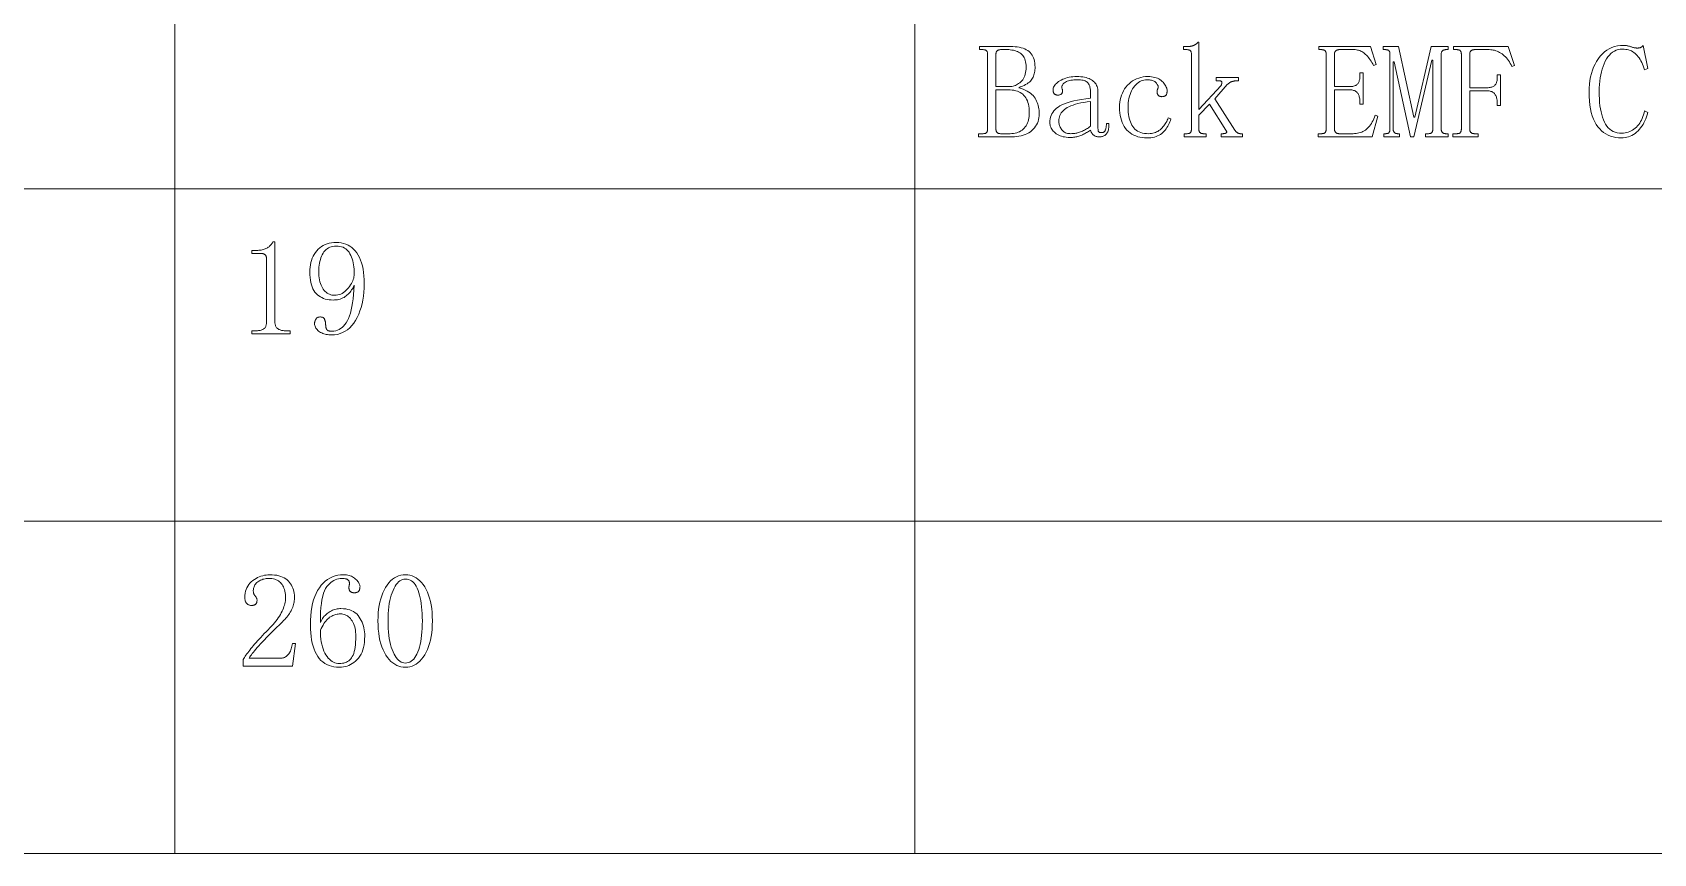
# Model space of a CAD drawing. Extents: x 1 to 297, y 1 to 210.
# Drawn here: x 117.82 to 144.13, y 29.56 to 42.88 of the extents above; entities that cross this region are included whole.
import ezdxf

# ---------------------------------------------------------------- set-up
doc = ezdxf.new("R2010")
doc.units = 0

msp = doc.modelspace()

# ---------------------------------------------------------------- linework, layer by layer
at = {"color": 7, "lineweight": 13}
for p, q in [((120.132, 56.508), (120.132, 29.565)), ((132.141, 56.508), (132.141, 29.565)), ((1.306, 40.342), (219.321, 40.342)), ((1.306, 34.953), (219.321, 34.953)), ((1.306, 29.565), (219.321, 29.565))]:
    msp.add_line(p, q, dxfattribs=at)
for points in [[(133.175, 41.185), (133.175, 41.236), (133.244, 41.236), (133.252, 41.236), (133.26, 41.237), (133.267, 41.238), (133.274, 41.239), (133.28, 41.241), (133.286, 41.242), (133.291, 41.245), (133.296, 41.247), (133.3, 41.25), (133.304, 41.253), (133.307, 41.257), (133.31, 41.261), (133.313, 41.265), (133.315, 41.27), (133.317, 41.275), (133.318, 41.28), (133.319, 41.286), (133.32, 41.292), (133.321, 41.298), (133.321, 41.305), (133.321, 42.531), (133.321, 42.537), (133.32, 42.544), (133.319, 42.55), (133.318, 42.555), (133.317, 42.561), (133.315, 42.566), (133.313, 42.57), (133.31, 42.574), (133.307, 42.578), (133.304, 42.582), (133.3, 42.585), (133.296, 42.588), (133.291, 42.591), (133.286, 42.593), (133.28, 42.595), (133.274, 42.596), (133.267, 42.598), (133.26, 42.598), (133.252, 42.599), (133.244, 42.599), (133.192, 42.599), (133.192, 42.651), (133.69, 42.651), (133.73, 42.65), (133.768, 42.647), (133.803, 42.643), (133.837, 42.638), (133.868, 42.63), (133.898, 42.621), (133.925, 42.611), (133.95, 42.598), (133.973, 42.585), (133.994, 42.569), (134.013, 42.552), (134.029, 42.533), (134.044, 42.512), (134.057, 42.49), (134.068, 42.465), (134.077, 42.439), (134.084, 42.411), (134.088, 42.381), (134.091, 42.35), (134.092, 42.316), (134.092, 42.293), (134.09, 42.27), (134.088, 42.248), (134.084, 42.227), (134.08, 42.207), (134.074, 42.188), (134.067, 42.169), (134.06, 42.152), (134.051, 42.135), (134.041, 42.119), (134.03, 42.104), (134.016, 42.089), (134, 42.074), (133.982, 42.06), (133.962, 42.046), (133.939, 42.033), (133.914, 42.02), (133.887, 42.007), (133.858, 41.994), (133.827, 41.982), (133.865, 41.969), (133.9, 41.956), (133.933, 41.941), (133.964, 41.926), (133.992, 41.909), (134.017, 41.891), (134.04, 41.873), (134.06, 41.853), (134.077, 41.832), (134.092, 41.811), (134.105, 41.788), (134.117, 41.765), (134.127, 41.741), (134.136, 41.717), (134.144, 41.693), (134.15, 41.668), (134.155, 41.642), (134.158, 41.616), (134.16, 41.589), (134.161, 41.562), (134.16, 41.528), (134.156, 41.496), (134.15, 41.465), (134.142, 41.436), (134.131, 41.408), (134.118, 41.381), (134.102, 41.356), (134.084, 41.332), (134.064, 41.309), (134.041, 41.288), (134.016, 41.268), (133.99, 41.251), (133.961, 41.235), (133.931, 41.222), (133.9, 41.211), (133.866, 41.201), (133.831, 41.194), (133.794, 41.189), (133.756, 41.186), (133.715, 41.185)], [(137.007, 41.802), (137.332, 41.296), (137.338, 41.29), (137.343, 41.283), (137.347, 41.278), (137.352, 41.272), (137.357, 41.267), (137.362, 41.263), (137.366, 41.259), (137.371, 41.255), (137.375, 41.252), (137.38, 41.249), (137.384, 41.247), (137.388, 41.245), (137.393, 41.243), (137.397, 41.241), (137.402, 41.24), (137.407, 41.238), (137.412, 41.237), (137.417, 41.237), (137.422, 41.236), (137.427, 41.236), (137.461, 41.236), (137.461, 41.185), (137.11, 41.185), (137.11, 41.236), (137.135, 41.236), (137.144, 41.236), (137.151, 41.237), (137.159, 41.237), (137.165, 41.238), (137.172, 41.24), (137.177, 41.241), (137.183, 41.243), (137.187, 41.245), (137.192, 41.247), (137.195, 41.249), (137.198, 41.252), (137.2, 41.255), (137.202, 41.259), (137.202, 41.263), (137.202, 41.267), (137.2, 41.272), (137.198, 41.278), (137.195, 41.283), (137.191, 41.29), (137.187, 41.296), (136.921, 41.716), (136.75, 41.536), (136.75, 41.305), (136.75, 41.298), (136.75, 41.292), (136.751, 41.286), (136.753, 41.28), (136.755, 41.275), (136.757, 41.27), (136.76, 41.265), (136.763, 41.261), (136.767, 41.257), (136.771, 41.253), (136.775, 41.25), (136.78, 41.247), (136.785, 41.245), (136.79, 41.242), (136.796, 41.241), (136.801, 41.239), (136.807, 41.238), (136.814, 41.237), (136.82, 41.236), (136.827, 41.236), (136.87, 41.236), (136.87, 41.185), (136.51, 41.185), (136.51, 41.236), (136.552, 41.236), (136.561, 41.236), (136.569, 41.237), (136.576, 41.238), (136.583, 41.239), (136.589, 41.241), (136.595, 41.242), (136.6, 41.245), (136.605, 41.247), (136.609, 41.25), (136.612, 41.253), (136.616, 41.257), (136.619, 41.261), (136.621, 41.265), (136.623, 41.27), (136.625, 41.275), (136.627, 41.28), (136.628, 41.286), (136.629, 41.292), (136.629, 41.298), (136.63, 41.305), (136.63, 42.531), (136.629, 42.537), (136.629, 42.544), (136.628, 42.55), (136.627, 42.555), (136.625, 42.561), (136.623, 42.566), (136.621, 42.57), (136.619, 42.574), (136.616, 42.578), (136.612, 42.582), (136.609, 42.585), (136.605, 42.588), (136.6, 42.591), (136.595, 42.593), (136.589, 42.595), (136.583, 42.596), (136.576, 42.598), (136.569, 42.598), (136.561, 42.599), (136.552, 42.599), (136.501, 42.599), (136.501, 42.651), (136.578, 42.651), (136.588, 42.651), (136.598, 42.651), (136.608, 42.652), (136.617, 42.653), (136.626, 42.655), (136.635, 42.657), (136.644, 42.659), (136.652, 42.662), (136.66, 42.664), (136.668, 42.668), (136.676, 42.671), (136.683, 42.675), (136.69, 42.68), (136.697, 42.684), (136.703, 42.689), (136.71, 42.694), (136.716, 42.7), (136.722, 42.706), (136.727, 42.712), (136.732, 42.719), (136.75, 42.719), (136.75, 41.631), (137.11, 42.016), (137.113, 42.023), (137.116, 42.029), (137.118, 42.036), (137.12, 42.042), (137.121, 42.047), (137.122, 42.053), (137.123, 42.058), (137.123, 42.063), (137.123, 42.068), (137.122, 42.072), (137.121, 42.076), (137.12, 42.08), (137.117, 42.083), (137.114, 42.086), (137.111, 42.088), (137.106, 42.09), (137.102, 42.092), (137.096, 42.093), (137.09, 42.093), (137.084, 42.093), (137.032, 42.093), (137.032, 42.145), (137.392, 42.145), (137.392, 42.093), (137.35, 42.093), (137.344, 42.093), (137.339, 42.093), (137.333, 42.092), (137.327, 42.091), (137.321, 42.09), (137.314, 42.089), (137.307, 42.087), (137.3, 42.085), (137.293, 42.083), (137.285, 42.081), (137.278, 42.078), (137.27, 42.075), (137.263, 42.071), (137.255, 42.067), (137.248, 42.062), (137.241, 42.057), (137.233, 42.052), (137.226, 42.046), (137.219, 42.04), (137.212, 42.033)], [(138.695, 42.599), (138.695, 42.651), (139.535, 42.651), (139.63, 42.359), (139.587, 42.342), (139.573, 42.367), (139.559, 42.391), (139.545, 42.413), (139.53, 42.435), (139.516, 42.455), (139.501, 42.473), (139.487, 42.491), (139.472, 42.507), (139.456, 42.521), (139.441, 42.535), (139.425, 42.547), (139.409, 42.558), (139.393, 42.568), (139.377, 42.576), (139.36, 42.583), (139.342, 42.589), (139.325, 42.593), (139.307, 42.597), (139.288, 42.599), (139.27, 42.599), (139.03, 42.599), (139.023, 42.599), (139.016, 42.598), (139.01, 42.598), (139.004, 42.596), (138.998, 42.595), (138.993, 42.593), (138.988, 42.591), (138.983, 42.588), (138.978, 42.585), (138.974, 42.582), (138.97, 42.578), (138.966, 42.574), (138.963, 42.57), (138.96, 42.566), (138.958, 42.561), (138.956, 42.555), (138.954, 42.55), (138.953, 42.544), (138.953, 42.537), (138.952, 42.531), (138.952, 41.999), (139.201, 41.999), (139.218, 42), (139.233, 42.001), (139.248, 42.003), (139.262, 42.006), (139.275, 42.01), (139.287, 42.015), (139.298, 42.02), (139.308, 42.027), (139.317, 42.034), (139.325, 42.042), (139.333, 42.051), (139.339, 42.061), (139.345, 42.072), (139.35, 42.083), (139.354, 42.096), (139.358, 42.109), (139.36, 42.123), (139.362, 42.138), (139.363, 42.154), (139.364, 42.171), (139.364, 42.222), (139.415, 42.222), (139.415, 41.716), (139.364, 41.716), (139.364, 41.751), (139.363, 41.769), (139.362, 41.787), (139.36, 41.803), (139.358, 41.819), (139.354, 41.834), (139.35, 41.848), (139.345, 41.862), (139.339, 41.874), (139.333, 41.886), (139.325, 41.896), (139.317, 41.906), (139.308, 41.915), (139.298, 41.923), (139.287, 41.929), (139.275, 41.935), (139.262, 41.939), (139.248, 41.943), (139.233, 41.946), (139.218, 41.947), (139.201, 41.948), (138.952, 41.948), (138.952, 41.305), (138.953, 41.298), (138.953, 41.292), (138.954, 41.286), (138.956, 41.28), (138.958, 41.275), (138.96, 41.27), (138.963, 41.265), (138.966, 41.261), (138.97, 41.257), (138.974, 41.253), (138.978, 41.25), (138.983, 41.247), (138.988, 41.245), (138.993, 41.242), (138.998, 41.241), (139.004, 41.239), (139.01, 41.238), (139.016, 41.237), (139.023, 41.236), (139.03, 41.236), (139.252, 41.236), (139.278, 41.237), (139.302, 41.239), (139.326, 41.243), (139.349, 41.248), (139.371, 41.255), (139.393, 41.263), (139.414, 41.272), (139.433, 41.283), (139.453, 41.295), (139.471, 41.309), (139.489, 41.325), (139.505, 41.342), (139.522, 41.36), (139.537, 41.38), (139.551, 41.402), (139.565, 41.426), (139.578, 41.451), (139.59, 41.478), (139.602, 41.506), (139.612, 41.536), (139.655, 41.519), (139.561, 41.185), (138.687, 41.185), (138.687, 41.236), (138.738, 41.236), (138.746, 41.236), (138.754, 41.237), (138.762, 41.238), (138.768, 41.239), (138.775, 41.241), (138.78, 41.242), (138.786, 41.245), (138.79, 41.247), (138.794, 41.25), (138.798, 41.253), (138.801, 41.257), (138.804, 41.261), (138.807, 41.265), (138.809, 41.27), (138.811, 41.275), (138.813, 41.28), (138.814, 41.286), (138.815, 41.292), (138.815, 41.298), (138.815, 41.305), (138.815, 42.531), (138.815, 42.537), (138.815, 42.544), (138.814, 42.55), (138.813, 42.555), (138.811, 42.561), (138.809, 42.566), (138.807, 42.57), (138.804, 42.574), (138.801, 42.578), (138.798, 42.582), (138.794, 42.585), (138.79, 42.588), (138.786, 42.591), (138.78, 42.593), (138.775, 42.595), (138.768, 42.596), (138.762, 42.598), (138.754, 42.598), (138.746, 42.599), (138.738, 42.599)], [(140.684, 41.305), (140.684, 41.298), (140.685, 41.292), (140.686, 41.286), (140.687, 41.28), (140.689, 41.275), (140.692, 41.27), (140.694, 41.265), (140.698, 41.261), (140.701, 41.257), (140.705, 41.253), (140.71, 41.25), (140.714, 41.247), (140.719, 41.245), (140.724, 41.242), (140.73, 41.241), (140.736, 41.239), (140.742, 41.238), (140.748, 41.237), (140.754, 41.236), (140.761, 41.236), (140.795, 41.236), (140.795, 41.185), (140.427, 41.185), (140.427, 41.236), (140.47, 41.236), (140.478, 41.236), (140.486, 41.237), (140.493, 41.238), (140.5, 41.239), (140.506, 41.241), (140.512, 41.242), (140.517, 41.245), (140.522, 41.247), (140.526, 41.25), (140.53, 41.253), (140.533, 41.257), (140.536, 41.261), (140.538, 41.265), (140.541, 41.27), (140.542, 41.275), (140.544, 41.28), (140.545, 41.286), (140.546, 41.292), (140.547, 41.298), (140.547, 41.305), (140.547, 42.428), (140.53, 42.428), (140.238, 41.185), (140.187, 41.185), (139.921, 42.402), (139.904, 42.402), (139.904, 41.305), (139.904, 41.298), (139.905, 41.292), (139.906, 41.286), (139.907, 41.28), (139.909, 41.275), (139.912, 41.27), (139.914, 41.265), (139.918, 41.261), (139.921, 41.257), (139.925, 41.253), (139.93, 41.25), (139.934, 41.247), (139.939, 41.245), (139.944, 41.242), (139.95, 41.241), (139.956, 41.239), (139.962, 41.238), (139.968, 41.237), (139.974, 41.236), (139.981, 41.236), (140.007, 41.236), (140.007, 41.185), (139.75, 41.185), (139.75, 41.236), (139.775, 41.236), (139.784, 41.236), (139.791, 41.237), (139.799, 41.238), (139.805, 41.239), (139.812, 41.241), (139.817, 41.242), (139.823, 41.245), (139.827, 41.247), (139.832, 41.25), (139.835, 41.253), (139.839, 41.257), (139.841, 41.261), (139.844, 41.265), (139.846, 41.27), (139.848, 41.275), (139.85, 41.28), (139.851, 41.286), (139.852, 41.292), (139.852, 41.298), (139.852, 41.305), (139.852, 42.531), (139.852, 42.537), (139.852, 42.544), (139.851, 42.55), (139.85, 42.555), (139.848, 42.561), (139.846, 42.566), (139.844, 42.57), (139.841, 42.574), (139.839, 42.578), (139.835, 42.582), (139.832, 42.585), (139.827, 42.588), (139.823, 42.591), (139.817, 42.593), (139.812, 42.595), (139.805, 42.596), (139.799, 42.598), (139.791, 42.598), (139.784, 42.599), (139.775, 42.599), (139.741, 42.599), (139.741, 42.651), (139.99, 42.651), (140.238, 41.502), (140.255, 41.502), (140.521, 42.651), (140.795, 42.651), (140.795, 42.599), (140.761, 42.599), (140.754, 42.599), (140.748, 42.598), (140.742, 42.598), (140.736, 42.596), (140.73, 42.595), (140.724, 42.593), (140.719, 42.591), (140.714, 42.588), (140.71, 42.585), (140.705, 42.582), (140.701, 42.578), (140.698, 42.574), (140.694, 42.57), (140.692, 42.566), (140.689, 42.561), (140.687, 42.555), (140.686, 42.55), (140.685, 42.544), (140.684, 42.537), (140.684, 42.531)], [(141.284, 41.236), (141.284, 41.185), (140.872, 41.185), (140.872, 41.236), (140.932, 41.236), (140.941, 41.236), (140.949, 41.237), (140.956, 41.238), (140.963, 41.239), (140.969, 41.241), (140.975, 41.242), (140.98, 41.245), (140.985, 41.247), (140.989, 41.25), (140.992, 41.253), (140.996, 41.257), (140.999, 41.261), (141.001, 41.265), (141.003, 41.27), (141.005, 41.275), (141.007, 41.28), (141.008, 41.286), (141.009, 41.292), (141.009, 41.298), (141.01, 41.305), (141.01, 42.531), (141.009, 42.537), (141.009, 42.544), (141.008, 42.55), (141.007, 42.555), (141.005, 42.561), (141.003, 42.566), (141.001, 42.57), (140.999, 42.574), (140.996, 42.578), (140.992, 42.582), (140.989, 42.585), (140.985, 42.588), (140.98, 42.591), (140.975, 42.593), (140.969, 42.595), (140.963, 42.596), (140.956, 42.598), (140.949, 42.598), (140.941, 42.599), (140.932, 42.599), (140.881, 42.599), (140.881, 42.651), (141.772, 42.651), (141.875, 42.342), (141.832, 42.325), (141.818, 42.352), (141.804, 42.377), (141.789, 42.401), (141.773, 42.424), (141.757, 42.445), (141.741, 42.465), (141.724, 42.483), (141.706, 42.5), (141.688, 42.516), (141.67, 42.531), (141.651, 42.544), (141.631, 42.555), (141.611, 42.566), (141.591, 42.574), (141.571, 42.582), (141.55, 42.588), (141.529, 42.593), (141.508, 42.596), (141.486, 42.598), (141.464, 42.599), (141.224, 42.599), (141.217, 42.599), (141.211, 42.598), (141.204, 42.598), (141.198, 42.596), (141.193, 42.595), (141.187, 42.593), (141.182, 42.591), (141.177, 42.588), (141.173, 42.585), (141.168, 42.582), (141.164, 42.578), (141.16, 42.574), (141.157, 42.57), (141.154, 42.566), (141.152, 42.561), (141.15, 42.555), (141.149, 42.55), (141.148, 42.544), (141.147, 42.537), (141.147, 42.531), (141.147, 41.982), (141.43, 41.982), (141.446, 41.982), (141.462, 41.984), (141.477, 41.985), (141.491, 41.988), (141.503, 41.992), (141.515, 41.996), (141.526, 42.001), (141.537, 42.007), (141.546, 42.013), (141.554, 42.021), (141.561, 42.029), (141.568, 42.038), (141.574, 42.048), (141.579, 42.059), (141.583, 42.071), (141.586, 42.084), (141.589, 42.098), (141.591, 42.112), (141.592, 42.128), (141.592, 42.145), (141.592, 42.188), (141.644, 42.188), (141.644, 41.691), (141.592, 41.691), (141.592, 41.725), (141.592, 41.745), (141.591, 41.764), (141.589, 41.782), (141.586, 41.799), (141.583, 41.815), (141.579, 41.83), (141.574, 41.844), (141.568, 41.857), (141.561, 41.868), (141.554, 41.879), (141.546, 41.889), (141.537, 41.898), (141.526, 41.905), (141.515, 41.912), (141.503, 41.918), (141.491, 41.922), (141.477, 41.926), (141.462, 41.929), (141.446, 41.93), (141.43, 41.931), (141.147, 41.931), (141.147, 41.305), (141.147, 41.298), (141.148, 41.292), (141.149, 41.286), (141.15, 41.28), (141.152, 41.275), (141.154, 41.27), (141.157, 41.265), (141.16, 41.261), (141.164, 41.257), (141.168, 41.253), (141.173, 41.25), (141.177, 41.247), (141.182, 41.245), (141.187, 41.242), (141.193, 41.241), (141.198, 41.239), (141.204, 41.238), (141.211, 41.237), (141.217, 41.236), (141.224, 41.236)], [(143.607, 41.168), (143.56, 41.17), (143.515, 41.175), (143.472, 41.184), (143.43, 41.197), (143.391, 41.213), (143.354, 41.233), (143.319, 41.256), (143.286, 41.283), (143.255, 41.314), (143.225, 41.348), (143.198, 41.386), (143.174, 41.428), (143.153, 41.474), (143.135, 41.525), (143.119, 41.579), (143.106, 41.638), (143.097, 41.701), (143.09, 41.767), (143.085, 41.838), (143.084, 41.913), (143.085, 41.977), (143.09, 42.039), (143.097, 42.099), (143.108, 42.156), (143.121, 42.211), (143.138, 42.264), (143.157, 42.315), (143.18, 42.363), (143.205, 42.409), (143.234, 42.453), (143.265, 42.494), (143.298, 42.531), (143.333, 42.563), (143.371, 42.591), (143.411, 42.614), (143.452, 42.633), (143.496, 42.648), (143.542, 42.659), (143.591, 42.666), (143.641, 42.668), (143.653, 42.668), (143.665, 42.667), (143.677, 42.666), (143.689, 42.664), (143.701, 42.662), (143.713, 42.66), (143.725, 42.657), (143.737, 42.654), (143.749, 42.65), (143.761, 42.646), (143.773, 42.642), (143.784, 42.639), (143.795, 42.635), (143.806, 42.633), (143.817, 42.63), (143.827, 42.628), (143.837, 42.627), (143.846, 42.626), (143.855, 42.625), (143.864, 42.625), (143.871, 42.625), (143.877, 42.625), (143.883, 42.626), (143.889, 42.626), (143.895, 42.627), (143.9, 42.628), (143.906, 42.629), (143.91, 42.63), (143.915, 42.632), (143.92, 42.633), (143.924, 42.635), (143.928, 42.638), (143.932, 42.64), (143.936, 42.643), (143.94, 42.646), (143.944, 42.65), (143.947, 42.654), (143.951, 42.658), (143.955, 42.663), (143.958, 42.668), (144.035, 42.291), (143.984, 42.273), (143.973, 42.305), (143.962, 42.335), (143.95, 42.364), (143.937, 42.391), (143.924, 42.417), (143.91, 42.441), (143.895, 42.464), (143.88, 42.485), (143.864, 42.504), (143.847, 42.522), (143.829, 42.538), (143.81, 42.553), (143.791, 42.566), (143.77, 42.577), (143.748, 42.586), (143.725, 42.594), (143.702, 42.6), (143.677, 42.604), (143.651, 42.607), (143.624, 42.608), (143.589, 42.606), (143.555, 42.6), (143.523, 42.59), (143.493, 42.576), (143.464, 42.558), (143.437, 42.537), (143.412, 42.511), (143.388, 42.482), (143.366, 42.448), (143.345, 42.411), (143.327, 42.37), (143.31, 42.328), (143.295, 42.284), (143.282, 42.238), (143.271, 42.19), (143.262, 42.14), (143.256, 42.088), (143.251, 42.035), (143.248, 41.979), (143.247, 41.922), (143.248, 41.86), (143.25, 41.801), (143.254, 41.744), (143.26, 41.69), (143.268, 41.639), (143.278, 41.591), (143.289, 41.545), (143.302, 41.502), (143.316, 41.462), (143.332, 41.425), (143.351, 41.391), (143.371, 41.36), (143.394, 41.333), (143.419, 41.31), (143.446, 41.29), (143.475, 41.274), (143.507, 41.261), (143.541, 41.252), (143.577, 41.247), (143.615, 41.245), (143.642, 41.246), (143.669, 41.249), (143.694, 41.254), (143.719, 41.261), (143.743, 41.27), (143.766, 41.28), (143.788, 41.293), (143.81, 41.308), (143.831, 41.325), (143.851, 41.343), (143.87, 41.364), (143.888, 41.385), (143.904, 41.408), (143.92, 41.433), (143.933, 41.458), (143.946, 41.485), (143.957, 41.513), (143.968, 41.542), (143.976, 41.573), (143.984, 41.605), (144.035, 41.579), (144.026, 41.544), (144.015, 41.51), (144.003, 41.477), (143.989, 41.445), (143.974, 41.415), (143.958, 41.386), (143.94, 41.359), (143.92, 41.332), (143.899, 41.307), (143.877, 41.283), (143.853, 41.261), (143.829, 41.242), (143.804, 41.224), (143.778, 41.209), (143.751, 41.197), (143.724, 41.186), (143.696, 41.178), (143.667, 41.172), (143.637, 41.169)], [(133.947, 42.316), (133.946, 42.346), (133.943, 42.374), (133.939, 42.401), (133.933, 42.425), (133.925, 42.448), (133.916, 42.469), (133.905, 42.488), (133.892, 42.506), (133.877, 42.521), (133.861, 42.535), (133.843, 42.547), (133.825, 42.558), (133.805, 42.568), (133.784, 42.576), (133.762, 42.583), (133.74, 42.589), (133.716, 42.593), (133.691, 42.597), (133.665, 42.599), (133.638, 42.599), (133.535, 42.599), (133.529, 42.599), (133.522, 42.598), (133.516, 42.598), (133.51, 42.596), (133.504, 42.595), (133.499, 42.593), (133.494, 42.591), (133.489, 42.588), (133.484, 42.585), (133.48, 42.582), (133.475, 42.578), (133.472, 42.574), (133.469, 42.57), (133.466, 42.566), (133.463, 42.561), (133.462, 42.555), (133.46, 42.55), (133.459, 42.544), (133.458, 42.537), (133.458, 42.531), (133.458, 41.999), (133.681, 41.999), (133.7, 42), (133.718, 42.002), (133.737, 42.006), (133.755, 42.011), (133.773, 42.018), (133.791, 42.027), (133.809, 42.037), (133.826, 42.049), (133.844, 42.062), (133.861, 42.076), (133.877, 42.093), (133.892, 42.111), (133.905, 42.13), (133.916, 42.152), (133.925, 42.175), (133.933, 42.2), (133.939, 42.226), (133.943, 42.255), (133.946, 42.285)], [(134.658, 41.176), (134.628, 41.177), (134.599, 41.179), (134.572, 41.183), (134.546, 41.188), (134.521, 41.195), (134.498, 41.203), (134.476, 41.212), (134.455, 41.223), (134.436, 41.235), (134.418, 41.249), (134.402, 41.264), (134.387, 41.279), (134.374, 41.295), (134.363, 41.311), (134.354, 41.327), (134.346, 41.344), (134.34, 41.362), (134.336, 41.379), (134.333, 41.398), (134.332, 41.416), (134.334, 41.447), (134.338, 41.476), (134.344, 41.504), (134.354, 41.531), (134.366, 41.557), (134.38, 41.581), (134.398, 41.605), (134.417, 41.627), (134.44, 41.649), (134.465, 41.669), (134.494, 41.688), (134.529, 41.706), (134.569, 41.723), (134.613, 41.739), (134.663, 41.754), (134.719, 41.767), (134.779, 41.78), (134.845, 41.791), (134.916, 41.801), (134.992, 41.811), (134.992, 41.913), (134.992, 41.93), (134.991, 41.947), (134.989, 41.962), (134.986, 41.977), (134.983, 41.992), (134.979, 42.005), (134.974, 42.019), (134.968, 42.031), (134.961, 42.043), (134.954, 42.055), (134.945, 42.065), (134.934, 42.075), (134.922, 42.083), (134.907, 42.091), (134.891, 42.097), (134.872, 42.102), (134.852, 42.106), (134.829, 42.108), (134.805, 42.11), (134.778, 42.111), (134.75, 42.11), (134.723, 42.109), (134.698, 42.106), (134.675, 42.103), (134.654, 42.099), (134.634, 42.094), (134.616, 42.087), (134.6, 42.08), (134.585, 42.072), (134.572, 42.063), (134.561, 42.054), (134.551, 42.044), (134.543, 42.035), (134.537, 42.025), (134.532, 42.015), (134.528, 42.005), (134.526, 41.995), (134.526, 41.985), (134.527, 41.975), (134.53, 41.965), (134.533, 41.958), (134.535, 41.951), (134.537, 41.944), (134.538, 41.937), (134.538, 41.931), (134.538, 41.924), (134.537, 41.917), (134.535, 41.91), (134.533, 41.903), (134.53, 41.896), (134.526, 41.89), (134.521, 41.884), (134.516, 41.879), (134.51, 41.874), (134.504, 41.871), (134.497, 41.867), (134.489, 41.865), (134.48, 41.863), (134.471, 41.862), (134.461, 41.862), (134.454, 41.862), (134.448, 41.863), (134.442, 41.864), (134.436, 41.865), (134.43, 41.867), (134.424, 41.87), (134.419, 41.873), (134.414, 41.876), (134.41, 41.879), (134.405, 41.883), (134.401, 41.888), (134.398, 41.893), (134.394, 41.898), (134.392, 41.904), (134.389, 41.91), (134.387, 41.917), (134.386, 41.924), (134.385, 41.931), (134.384, 41.939), (134.384, 41.948), (134.385, 41.963), (134.388, 41.978), (134.394, 41.993), (134.402, 42.008), (134.412, 42.023), (134.424, 42.037), (134.438, 42.052), (134.455, 42.066), (134.474, 42.08), (134.495, 42.093), (134.518, 42.106), (134.542, 42.118), (134.567, 42.128), (134.593, 42.137), (134.62, 42.145), (134.648, 42.151), (134.676, 42.156), (134.706, 42.159), (134.738, 42.161), (134.77, 42.162), (134.803, 42.161), (134.835, 42.159), (134.865, 42.156), (134.893, 42.152), (134.92, 42.146), (134.944, 42.139), (134.968, 42.131), (134.989, 42.121), (135.009, 42.11), (135.027, 42.098), (135.043, 42.084), (135.058, 42.07), (135.07, 42.054), (135.082, 42.037), (135.091, 42.02), (135.099, 42.001), (135.105, 41.98), (135.109, 41.959), (135.112, 41.937), (135.112, 41.913), (135.112, 41.348), (135.113, 41.335), (135.113, 41.323), (135.114, 41.312), (135.114, 41.302), (135.116, 41.293), (135.117, 41.285), (135.119, 41.279), (135.121, 41.274), (135.123, 41.269), (135.125, 41.266), (135.128, 41.264), (135.131, 41.262), (135.135, 41.26), (135.139, 41.258), (135.143, 41.257), (135.148, 41.255), (135.154, 41.255), (135.16, 41.254), (135.166, 41.254), (135.172, 41.253), (135.181, 41.254), (135.189, 41.255), (135.196, 41.257), (135.203, 41.26), (135.209, 41.263), (135.215, 41.267), (135.22, 41.272), (135.225, 41.278), (135.229, 41.285), (135.232, 41.292), (135.236, 41.3), (135.239, 41.309), (135.241, 41.318), (135.243, 41.328), (135.245, 41.338), (135.247, 41.349), (135.248, 41.361), (135.249, 41.373), (135.249, 41.386), (135.25, 41.399), (135.292, 41.399), (135.292, 41.376), (135.291, 41.354), (135.289, 41.334), (135.286, 41.315), (135.282, 41.297), (135.277, 41.281), (135.271, 41.267), (135.265, 41.254), (135.258, 41.242), (135.25, 41.232), (135.241, 41.223), (135.231, 41.215), (135.222, 41.208), (135.211, 41.202), (135.2, 41.197), (135.189, 41.192), (135.177, 41.189), (135.165, 41.187), (135.152, 41.185), (135.138, 41.185), (135.126, 41.185), (135.115, 41.186), (135.104, 41.187), (135.094, 41.189), (135.085, 41.191), (135.075, 41.194), (135.067, 41.197), (135.059, 41.201), (135.051, 41.206), (135.044, 41.211), (135.037, 41.216), (135.031, 41.222), (135.025, 41.229), (135.019, 41.237), (135.014, 41.245), (135.009, 41.254), (135.004, 41.263), (135, 41.274), (134.996, 41.285), (134.992, 41.296), (134.975, 41.285), (134.959, 41.273), (134.942, 41.263), (134.926, 41.253), (134.91, 41.244), (134.894, 41.235), (134.879, 41.227), (134.864, 41.219), (134.849, 41.213), (134.834, 41.206), (134.819, 41.201), (134.804, 41.195), (134.787, 41.191), (134.771, 41.187), (134.753, 41.184), (134.736, 41.181), (134.717, 41.179), (134.698, 41.177), (134.678, 41.177)], [(136.072, 41.913), (136.072, 41.918), (136.073, 41.923), (136.073, 41.927), (136.073, 41.931), (136.073, 41.935), (136.074, 41.938), (136.075, 41.941), (136.075, 41.944), (136.076, 41.946), (136.077, 41.948), (136.078, 41.95), (136.079, 41.952), (136.08, 41.954), (136.081, 41.957), (136.082, 41.961), (136.083, 41.964), (136.085, 41.968), (136.086, 41.972), (136.088, 41.977), (136.09, 41.982), (136.091, 41.989), (136.091, 41.996), (136.09, 42.004), (136.088, 42.011), (136.085, 42.02), (136.081, 42.028), (136.076, 42.036), (136.07, 42.045), (136.063, 42.054), (136.055, 42.063), (136.046, 42.072), (136.036, 42.08), (136.024, 42.087), (136.011, 42.094), (135.997, 42.099), (135.982, 42.103), (135.966, 42.106), (135.948, 42.109), (135.93, 42.11), (135.91, 42.111), (135.884, 42.109), (135.86, 42.106), (135.836, 42.099), (135.813, 42.091), (135.791, 42.08), (135.769, 42.066), (135.748, 42.05), (135.729, 42.031), (135.709, 42.01), (135.691, 41.986), (135.674, 41.961), (135.659, 41.933), (135.645, 41.904), (135.633, 41.874), (135.623, 41.842), (135.615, 41.808), (135.609, 41.772), (135.605, 41.735), (135.602, 41.697), (135.601, 41.656), (135.602, 41.619), (135.604, 41.584), (135.608, 41.55), (135.613, 41.517), (135.62, 41.486), (135.629, 41.456), (135.639, 41.428), (135.65, 41.401), (135.663, 41.376), (135.678, 41.352), (135.695, 41.33), (135.713, 41.31), (135.734, 41.293), (135.756, 41.278), (135.781, 41.265), (135.808, 41.255), (135.837, 41.247), (135.867, 41.241), (135.9, 41.237), (135.935, 41.236), (135.959, 41.237), (135.982, 41.239), (136.004, 41.243), (136.025, 41.249), (136.046, 41.256), (136.065, 41.264), (136.084, 41.274), (136.103, 41.286), (136.12, 41.299), (136.137, 41.313), (136.153, 41.329), (136.167, 41.345), (136.181, 41.362), (136.194, 41.379), (136.206, 41.397), (136.217, 41.415), (136.228, 41.434), (136.237, 41.453), (136.245, 41.473), (136.252, 41.493), (136.295, 41.476), (136.288, 41.451), (136.279, 41.426), (136.269, 41.403), (136.258, 41.38), (136.246, 41.357), (136.233, 41.336), (136.218, 41.315), (136.202, 41.295), (136.185, 41.276), (136.167, 41.258), (136.147, 41.241), (136.126, 41.225), (136.104, 41.212), (136.08, 41.2), (136.055, 41.19), (136.029, 41.182), (136.001, 41.176), (135.972, 41.171), (135.941, 41.169), (135.91, 41.168), (135.869, 41.169), (135.831, 41.173), (135.794, 41.179), (135.759, 41.188), (135.725, 41.2), (135.694, 41.214), (135.664, 41.231), (135.635, 41.25), (135.609, 41.272), (135.584, 41.296), (135.561, 41.323), (135.541, 41.352), (135.523, 41.383), (135.507, 41.417), (135.494, 41.453), (135.483, 41.491), (135.475, 41.531), (135.469, 41.573), (135.465, 41.618), (135.464, 41.665), (135.465, 41.707), (135.469, 41.748), (135.475, 41.787), (135.484, 41.825), (135.496, 41.861), (135.51, 41.896), (135.527, 41.929), (135.546, 41.961), (135.568, 41.992), (135.592, 42.021), (135.619, 42.047), (135.647, 42.071), (135.676, 42.093), (135.708, 42.111), (135.74, 42.127), (135.774, 42.139), (135.81, 42.149), (135.848, 42.156), (135.886, 42.161), (135.927, 42.162), (135.955, 42.161), (135.982, 42.159), (136.008, 42.155), (136.033, 42.15), (136.056, 42.143), (136.078, 42.134), (136.099, 42.124), (136.119, 42.113), (136.137, 42.1), (136.154, 42.085), (136.169, 42.069), (136.183, 42.054), (136.195, 42.039), (136.206, 42.023), (136.215, 42.008), (136.222, 41.992), (136.228, 41.977), (136.232, 41.961), (136.234, 41.946), (136.235, 41.931), (136.235, 41.921), (136.234, 41.911), (136.233, 41.902), (136.232, 41.894), (136.23, 41.887), (136.228, 41.88), (136.225, 41.873), (136.222, 41.867), (136.218, 41.862), (136.214, 41.858), (136.209, 41.854), (136.204, 41.85), (136.199, 41.847), (136.193, 41.844), (136.187, 41.842), (136.18, 41.84), (136.173, 41.838), (136.166, 41.837), (136.158, 41.837), (136.15, 41.836), (136.143, 41.837), (136.136, 41.837), (136.13, 41.838), (136.124, 41.84), (136.118, 41.842), (136.113, 41.844), (136.108, 41.847), (136.103, 41.85), (136.098, 41.854), (136.094, 41.858), (136.09, 41.862), (136.086, 41.867), (136.083, 41.872), (136.08, 41.877), (136.078, 41.882), (136.076, 41.888), (136.074, 41.894), (136.073, 41.9), (136.073, 41.907)], [(133.69, 41.236), (133.718, 41.237), (133.745, 41.24), (133.771, 41.244), (133.796, 41.251), (133.819, 41.259), (133.841, 41.269), (133.862, 41.28), (133.882, 41.294), (133.9, 41.309), (133.917, 41.326), (133.932, 41.345), (133.946, 41.365), (133.958, 41.387), (133.969, 41.41), (133.978, 41.435), (133.985, 41.461), (133.991, 41.488), (133.995, 41.517), (133.997, 41.547), (133.998, 41.579), (133.997, 41.616), (133.995, 41.651), (133.99, 41.683), (133.984, 41.714), (133.977, 41.743), (133.967, 41.77), (133.956, 41.795), (133.943, 41.818), (133.929, 41.839), (133.912, 41.858), (133.894, 41.875), (133.875, 41.89), (133.853, 41.904), (133.83, 41.915), (133.805, 41.925), (133.779, 41.933), (133.75, 41.94), (133.72, 41.944), (133.689, 41.947), (133.655, 41.948), (133.458, 41.948), (133.458, 41.305), (133.458, 41.298), (133.459, 41.292), (133.46, 41.286), (133.462, 41.28), (133.463, 41.275), (133.466, 41.27), (133.469, 41.265), (133.472, 41.261), (133.475, 41.257), (133.48, 41.253), (133.484, 41.25), (133.489, 41.247), (133.494, 41.245), (133.499, 41.242), (133.504, 41.241), (133.51, 41.239), (133.516, 41.238), (133.522, 41.237), (133.529, 41.236), (133.535, 41.236)], [(134.478, 41.442), (134.479, 41.427), (134.48, 41.412), (134.482, 41.397), (134.486, 41.382), (134.49, 41.368), (134.495, 41.354), (134.501, 41.34), (134.508, 41.327), (134.516, 41.314), (134.525, 41.301), (134.535, 41.288), (134.546, 41.277), (134.559, 41.268), (134.572, 41.259), (134.586, 41.252), (134.602, 41.247), (134.619, 41.242), (134.636, 41.239), (134.655, 41.237), (134.675, 41.236), (134.691, 41.237), (134.706, 41.237), (134.722, 41.239), (134.737, 41.241), (134.752, 41.244), (134.768, 41.247), (134.783, 41.251), (134.799, 41.255), (134.814, 41.261), (134.83, 41.266), (134.845, 41.273), (134.861, 41.279), (134.877, 41.287), (134.893, 41.295), (134.909, 41.304), (134.925, 41.313), (134.942, 41.323), (134.958, 41.333), (134.975, 41.345), (134.992, 41.356), (134.992, 41.759), (134.936, 41.752), (134.883, 41.744), (134.834, 41.734), (134.788, 41.724), (134.746, 41.713), (134.708, 41.701), (134.673, 41.688), (134.641, 41.674), (134.614, 41.659), (134.59, 41.643), (134.568, 41.627), (134.549, 41.609), (134.533, 41.591), (134.518, 41.572), (134.506, 41.552), (134.496, 41.532), (134.488, 41.511), (134.483, 41.488), (134.479, 41.466)], [(121.758, 39.482), (121.758, 38.179), (121.758, 38.166), (121.759, 38.153), (121.761, 38.141), (121.764, 38.13), (121.768, 38.119), (121.773, 38.109), (121.779, 38.1), (121.785, 38.091), (121.792, 38.083), (121.8, 38.076), (121.809, 38.07), (121.819, 38.064), (121.829, 38.059), (121.84, 38.054), (121.852, 38.051), (121.864, 38.047), (121.877, 38.045), (121.891, 38.043), (121.905, 38.042), (121.92, 38.042), (122.006, 38.042), (122.006, 37.991), (121.38, 37.991), (121.38, 38.042), (121.458, 38.042), (121.474, 38.042), (121.49, 38.043), (121.505, 38.045), (121.519, 38.047), (121.531, 38.051), (121.543, 38.054), (121.554, 38.059), (121.565, 38.064), (121.574, 38.07), (121.582, 38.076), (121.589, 38.083), (121.596, 38.091), (121.602, 38.1), (121.607, 38.109), (121.611, 38.119), (121.614, 38.13), (121.617, 38.141), (121.619, 38.153), (121.62, 38.166), (121.62, 38.179), (121.62, 39.216), (121.62, 39.223), (121.62, 39.229), (121.618, 39.236), (121.617, 39.242), (121.615, 39.247), (121.613, 39.253), (121.61, 39.258), (121.607, 39.263), (121.603, 39.268), (121.599, 39.272), (121.594, 39.276), (121.59, 39.28), (121.584, 39.283), (121.578, 39.286), (121.572, 39.288), (121.566, 39.29), (121.558, 39.292), (121.551, 39.293), (121.543, 39.293), (121.535, 39.293), (121.38, 39.293), (121.38, 39.345), (121.458, 39.345), (121.478, 39.345), (121.497, 39.346), (121.516, 39.348), (121.534, 39.35), (121.551, 39.353), (121.567, 39.357), (121.583, 39.362), (121.597, 39.367), (121.611, 39.373), (121.625, 39.379), (121.637, 39.386), (121.649, 39.394), (121.661, 39.403), (121.671, 39.412), (121.681, 39.422), (121.691, 39.433), (121.7, 39.444), (121.708, 39.456), (121.716, 39.469), (121.723, 39.482)], [(122.7, 38.539), (122.667, 38.54), (122.635, 38.543), (122.604, 38.549), (122.574, 38.556), (122.546, 38.566), (122.519, 38.578), (122.494, 38.592), (122.47, 38.608), (122.447, 38.626), (122.426, 38.646), (122.407, 38.669), (122.389, 38.694), (122.374, 38.723), (122.36, 38.753), (122.349, 38.787), (122.34, 38.823), (122.333, 38.861), (122.327, 38.903), (122.324, 38.947), (122.323, 38.993), (122.324, 39.034), (122.328, 39.073), (122.333, 39.111), (122.341, 39.147), (122.351, 39.182), (122.363, 39.216), (122.378, 39.248), (122.395, 39.279), (122.414, 39.308), (122.435, 39.336), (122.458, 39.362), (122.483, 39.386), (122.51, 39.406), (122.539, 39.424), (122.57, 39.439), (122.602, 39.451), (122.637, 39.461), (122.673, 39.468), (122.712, 39.472), (122.752, 39.473), (122.794, 39.472), (122.834, 39.467), (122.872, 39.458), (122.908, 39.446), (122.943, 39.431), (122.975, 39.412), (123.006, 39.389), (123.034, 39.364), (123.061, 39.335), (123.086, 39.302), (123.109, 39.266), (123.129, 39.227), (123.147, 39.185), (123.163, 39.14), (123.176, 39.092), (123.187, 39.041), (123.195, 38.986), (123.201, 38.929), (123.205, 38.868), (123.206, 38.805), (123.205, 38.734), (123.2, 38.666), (123.193, 38.6), (123.184, 38.537), (123.171, 38.476), (123.155, 38.418), (123.137, 38.362), (123.116, 38.308), (123.092, 38.258), (123.065, 38.209), (123.035, 38.164), (123.004, 38.124), (122.97, 38.089), (122.934, 38.058), (122.896, 38.032), (122.856, 38.011), (122.814, 37.995), (122.77, 37.983), (122.723, 37.976), (122.675, 37.973), (122.653, 37.974), (122.631, 37.975), (122.611, 37.978), (122.59, 37.982), (122.571, 37.986), (122.552, 37.992), (122.533, 37.999), (122.516, 38.006), (122.498, 38.015), (122.482, 38.025), (122.466, 38.035), (122.453, 38.047), (122.44, 38.059), (122.43, 38.071), (122.421, 38.085), (122.413, 38.099), (122.408, 38.114), (122.404, 38.129), (122.401, 38.145), (122.4, 38.162), (122.401, 38.169), (122.401, 38.176), (122.402, 38.183), (122.404, 38.189), (122.406, 38.196), (122.408, 38.203), (122.411, 38.21), (122.414, 38.217), (122.418, 38.224), (122.422, 38.231), (122.426, 38.237), (122.432, 38.243), (122.437, 38.248), (122.444, 38.253), (122.451, 38.256), (122.458, 38.259), (122.467, 38.262), (122.475, 38.263), (122.485, 38.265), (122.495, 38.265), (122.505, 38.264), (122.514, 38.263), (122.522, 38.261), (122.53, 38.259), (122.538, 38.255), (122.544, 38.251), (122.55, 38.246), (122.555, 38.24), (122.56, 38.234), (122.563, 38.226), (122.567, 38.218), (122.569, 38.21), (122.572, 38.202), (122.574, 38.193), (122.576, 38.185), (122.578, 38.175), (122.579, 38.166), (122.58, 38.156), (122.58, 38.146), (122.58, 38.136), (122.581, 38.13), (122.581, 38.123), (122.581, 38.117), (122.582, 38.111), (122.583, 38.105), (122.584, 38.1), (122.585, 38.095), (122.586, 38.09), (122.587, 38.085), (122.589, 38.081), (122.591, 38.076), (122.592, 38.073), (122.594, 38.069), (122.596, 38.065), (122.598, 38.062), (122.599, 38.059), (122.601, 38.057), (122.603, 38.055), (122.604, 38.052), (122.606, 38.051), (122.608, 38.049), (122.61, 38.047), (122.612, 38.046), (122.615, 38.044), (122.618, 38.043), (122.621, 38.042), (122.624, 38.041), (122.628, 38.04), (122.632, 38.039), (122.636, 38.038), (122.64, 38.037), (122.645, 38.036), (122.649, 38.036), (122.654, 38.035), (122.659, 38.035), (122.663, 38.034), (122.668, 38.034), (122.673, 38.034), (122.678, 38.033), (122.683, 38.033), (122.714, 38.035), (122.743, 38.04), (122.77, 38.049), (122.797, 38.061), (122.823, 38.076), (122.847, 38.095), (122.87, 38.117), (122.892, 38.143), (122.912, 38.172), (122.932, 38.205), (122.95, 38.241), (122.966, 38.283), (122.981, 38.329), (122.995, 38.379), (123.007, 38.434), (123.017, 38.494), (123.026, 38.558), (123.033, 38.627), (123.039, 38.701), (123.043, 38.779), (123.034, 38.759), (123.024, 38.739), (123.014, 38.721), (123.002, 38.702), (122.99, 38.685), (122.976, 38.668), (122.962, 38.652), (122.947, 38.637), (122.931, 38.622), (122.915, 38.608), (122.897, 38.595), (122.879, 38.583), (122.859, 38.573), (122.839, 38.564), (122.818, 38.556), (122.796, 38.55), (122.774, 38.545), (122.75, 38.542), (122.726, 38.54)], [(122.469, 39.002), (122.47, 38.965), (122.472, 38.93), (122.476, 38.897), (122.481, 38.866), (122.487, 38.836), (122.495, 38.808), (122.505, 38.782), (122.516, 38.758), (122.528, 38.735), (122.542, 38.715), (122.557, 38.696), (122.573, 38.679), (122.589, 38.665), (122.606, 38.652), (122.624, 38.641), (122.643, 38.632), (122.663, 38.625), (122.683, 38.62), (122.704, 38.617), (122.726, 38.616), (122.752, 38.617), (122.776, 38.621), (122.8, 38.627), (122.824, 38.635), (122.846, 38.646), (122.868, 38.659), (122.889, 38.675), (122.91, 38.693), (122.93, 38.713), (122.949, 38.736), (122.967, 38.76), (122.983, 38.784), (122.997, 38.807), (123.009, 38.83), (123.02, 38.852), (123.028, 38.874), (123.035, 38.896), (123.04, 38.917), (123.042, 38.938), (123.043, 38.959), (123.043, 38.999), (123.041, 39.038), (123.037, 39.075), (123.032, 39.111), (123.026, 39.145), (123.019, 39.177), (123.01, 39.207), (122.999, 39.236), (122.988, 39.263), (122.975, 39.289), (122.96, 39.313), (122.944, 39.334), (122.926, 39.353), (122.906, 39.369), (122.885, 39.382), (122.862, 39.394), (122.837, 39.402), (122.81, 39.408), (122.782, 39.412), (122.752, 39.413), (122.723, 39.412), (122.697, 39.409), (122.671, 39.403), (122.648, 39.395), (122.625, 39.385), (122.605, 39.372), (122.586, 39.357), (122.568, 39.339), (122.552, 39.32), (122.538, 39.298), (122.525, 39.274), (122.513, 39.249), (122.503, 39.222), (122.494, 39.195), (122.486, 39.166), (122.48, 39.136), (122.475, 39.104), (122.472, 39.071), (122.47, 39.037)], [(121.929, 33.708), (121.928, 33.738), (121.926, 33.767), (121.923, 33.794), (121.918, 33.819), (121.912, 33.844), (121.904, 33.867), (121.895, 33.888), (121.885, 33.908), (121.873, 33.926), (121.86, 33.943), (121.846, 33.959), (121.83, 33.973), (121.813, 33.985), (121.795, 33.996), (121.775, 34.005), (121.753, 34.012), (121.731, 34.018), (121.707, 34.022), (121.681, 34.024), (121.655, 34.025), (121.634, 34.024), (121.615, 34.023), (121.596, 34.02), (121.577, 34.016), (121.559, 34.011), (121.542, 34.005), (121.525, 33.998), (121.509, 33.989), (121.494, 33.98), (121.479, 33.969), (121.465, 33.958), (121.453, 33.946), (121.442, 33.933), (121.432, 33.92), (121.424, 33.906), (121.418, 33.891), (121.413, 33.876), (121.409, 33.861), (121.407, 33.845), (121.406, 33.828), (121.406, 33.818), (121.407, 33.808), (121.409, 33.798), (121.411, 33.789), (121.414, 33.781), (121.417, 33.772), (121.421, 33.764), (121.425, 33.756), (121.43, 33.749), (121.436, 33.742), (121.442, 33.735), (121.447, 33.728), (121.451, 33.721), (121.455, 33.715), (121.459, 33.708), (121.461, 33.701), (121.463, 33.694), (121.465, 33.687), (121.466, 33.68), (121.466, 33.673), (121.466, 33.665), (121.465, 33.657), (121.464, 33.65), (121.463, 33.643), (121.461, 33.636), (121.458, 33.63), (121.456, 33.624), (121.452, 33.619), (121.449, 33.614), (121.445, 33.609), (121.44, 33.605), (121.435, 33.601), (121.43, 33.598), (121.424, 33.595), (121.418, 33.593), (121.411, 33.591), (121.404, 33.59), (121.397, 33.589), (121.389, 33.588), (121.38, 33.588), (121.37, 33.588), (121.361, 33.589), (121.351, 33.59), (121.343, 33.593), (121.334, 33.595), (121.326, 33.599), (121.319, 33.602), (121.312, 33.607), (121.305, 33.612), (121.299, 33.618), (121.293, 33.624), (121.288, 33.631), (121.284, 33.639), (121.28, 33.648), (121.276, 33.657), (121.274, 33.668), (121.272, 33.679), (121.27, 33.69), (121.269, 33.703), (121.269, 33.716), (121.27, 33.751), (121.274, 33.785), (121.281, 33.817), (121.29, 33.847), (121.301, 33.875), (121.315, 33.901), (121.332, 33.926), (121.351, 33.949), (121.373, 33.971), (121.398, 33.991), (121.423, 34.008), (121.45, 34.025), (121.476, 34.039), (121.503, 34.051), (121.53, 34.061), (121.558, 34.07), (121.586, 34.076), (121.614, 34.081), (121.643, 34.084), (121.672, 34.085), (121.712, 34.084), (121.75, 34.081), (121.786, 34.076), (121.819, 34.068), (121.851, 34.059), (121.88, 34.048), (121.907, 34.034), (121.932, 34.019), (121.955, 34.002), (121.976, 33.982), (121.995, 33.961), (122.012, 33.939), (122.026, 33.916), (122.039, 33.891), (122.05, 33.866), (122.059, 33.84), (122.066, 33.813), (122.071, 33.785), (122.074, 33.755), (122.075, 33.725), (122.074, 33.704), (122.073, 33.684), (122.07, 33.663), (122.067, 33.643), (122.063, 33.622), (122.058, 33.601), (122.052, 33.581), (122.045, 33.56), (122.037, 33.54), (122.028, 33.519), (122.018, 33.499), (122.006, 33.478), (121.994, 33.458), (121.981, 33.438), (121.966, 33.418), (121.951, 33.399), (121.934, 33.379), (121.916, 33.36), (121.898, 33.341), (121.878, 33.322), (121.829, 33.275), (121.783, 33.23), (121.739, 33.186), (121.697, 33.144), (121.658, 33.104), (121.621, 33.066), (121.586, 33.03), (121.554, 32.996), (121.524, 32.963), (121.496, 32.932), (121.471, 32.903), (121.447, 32.876), (121.426, 32.851), (121.407, 32.828), (121.39, 32.807), (121.375, 32.787), (121.363, 32.77), (121.352, 32.755), (121.344, 32.742), (121.338, 32.731), (121.843, 32.731), (121.858, 32.731), (121.873, 32.733), (121.887, 32.736), (121.901, 32.74), (121.914, 32.746), (121.927, 32.752), (121.939, 32.76), (121.95, 32.769), (121.961, 32.779), (121.972, 32.791), (121.982, 32.803), (121.991, 32.817), (122, 32.832), (122.008, 32.848), (122.015, 32.866), (122.021, 32.884), (122.027, 32.904), (122.032, 32.925), (122.037, 32.947), (122.04, 32.971), (122.092, 32.971), (122.04, 32.602), (121.243, 32.602), (121.243, 32.713), (121.252, 32.729), (121.263, 32.746), (121.274, 32.764), (121.286, 32.782), (121.3, 32.801), (121.315, 32.821), (121.331, 32.842), (121.348, 32.864), (121.366, 32.887), (121.385, 32.911), (121.405, 32.935), (121.427, 32.96), (121.45, 32.986), (121.474, 33.013), (121.499, 33.041), (121.526, 33.07), (121.554, 33.1), (121.584, 33.13), (121.614, 33.161), (121.646, 33.193), (121.675, 33.222), (121.701, 33.251), (121.727, 33.279), (121.75, 33.307), (121.773, 33.335), (121.793, 33.362), (121.812, 33.389), (121.83, 33.416), (121.846, 33.442), (121.86, 33.468), (121.873, 33.493), (121.885, 33.518), (121.895, 33.543), (121.904, 33.568), (121.912, 33.592), (121.918, 33.616), (121.923, 33.639), (121.926, 33.662), (121.928, 33.685)], [(122.829, 33.536), (122.869, 33.535), (122.907, 33.531), (122.942, 33.524), (122.975, 33.514), (123.006, 33.502), (123.034, 33.487), (123.06, 33.469), (123.084, 33.449), (123.106, 33.425), (123.125, 33.399), (123.142, 33.371), (123.157, 33.343), (123.171, 33.314), (123.182, 33.284), (123.192, 33.253), (123.2, 33.222), (123.207, 33.19), (123.211, 33.158), (123.214, 33.125), (123.215, 33.091), (123.213, 33.04), (123.21, 32.993), (123.204, 32.948), (123.195, 32.906), (123.184, 32.867), (123.17, 32.83), (123.154, 32.796), (123.135, 32.764), (123.114, 32.735), (123.09, 32.709), (123.065, 32.686), (123.039, 32.664), (123.012, 32.646), (122.985, 32.63), (122.956, 32.616), (122.927, 32.605), (122.898, 32.596), (122.867, 32.59), (122.835, 32.586), (122.803, 32.585), (122.758, 32.587), (122.715, 32.592), (122.674, 32.601), (122.636, 32.613), (122.6, 32.629), (122.566, 32.648), (122.534, 32.671), (122.504, 32.697), (122.477, 32.727), (122.452, 32.761), (122.429, 32.797), (122.409, 32.837), (122.391, 32.88), (122.375, 32.927), (122.362, 32.976), (122.351, 33.029), (122.343, 33.084), (122.337, 33.143), (122.333, 33.205), (122.332, 33.271), (122.333, 33.348), (122.338, 33.421), (122.345, 33.491), (122.355, 33.557), (122.368, 33.619), (122.384, 33.677), (122.403, 33.732), (122.425, 33.783), (122.45, 33.831), (122.478, 33.875), (122.508, 33.915), (122.54, 33.95), (122.574, 33.982), (122.611, 34.009), (122.649, 34.032), (122.689, 34.051), (122.732, 34.066), (122.777, 34.076), (122.823, 34.083), (122.872, 34.085), (122.895, 34.084), (122.918, 34.082), (122.94, 34.079), (122.96, 34.074), (122.98, 34.068), (122.999, 34.06), (123.017, 34.051), (123.034, 34.041), (123.05, 34.029), (123.065, 34.016), (123.079, 34.003), (123.091, 33.99), (123.102, 33.977), (123.111, 33.964), (123.119, 33.952), (123.126, 33.94), (123.131, 33.929), (123.135, 33.918), (123.137, 33.907), (123.138, 33.896), (123.137, 33.886), (123.137, 33.877), (123.136, 33.868), (123.134, 33.859), (123.132, 33.851), (123.13, 33.844), (123.127, 33.837), (123.124, 33.83), (123.12, 33.825), (123.116, 33.819), (123.112, 33.814), (123.106, 33.81), (123.101, 33.806), (123.094, 33.803), (123.087, 33.8), (123.08, 33.798), (123.071, 33.796), (123.063, 33.794), (123.053, 33.794), (123.043, 33.793), (123.035, 33.794), (123.027, 33.794), (123.019, 33.795), (123.012, 33.797), (123.006, 33.799), (123, 33.801), (122.994, 33.804), (122.988, 33.807), (122.983, 33.811), (122.979, 33.815), (122.975, 33.819), (122.971, 33.824), (122.968, 33.83), (122.965, 33.835), (122.963, 33.842), (122.961, 33.848), (122.959, 33.855), (122.958, 33.863), (122.958, 33.871), (122.958, 33.879), (122.958, 33.883), (122.958, 33.886), (122.958, 33.889), (122.958, 33.893), (122.959, 33.896), (122.959, 33.9), (122.96, 33.903), (122.96, 33.907), (122.961, 33.91), (122.962, 33.913), (122.963, 33.917), (122.963, 33.92), (122.964, 33.924), (122.965, 33.927), (122.965, 33.931), (122.965, 33.934), (122.966, 33.937), (122.966, 33.941), (122.966, 33.944), (122.966, 33.948), (122.966, 33.954), (122.965, 33.961), (122.964, 33.967), (122.962, 33.973), (122.96, 33.979), (122.957, 33.984), (122.954, 33.989), (122.95, 33.994), (122.945, 33.999), (122.94, 34.003), (122.935, 34.007), (122.928, 34.011), (122.921, 34.014), (122.913, 34.017), (122.904, 34.02), (122.894, 34.021), (122.883, 34.023), (122.872, 34.024), (122.859, 34.025), (122.846, 34.025), (122.817, 34.024), (122.79, 34.02), (122.763, 34.013), (122.736, 34.004), (122.711, 33.992), (122.687, 33.977), (122.663, 33.96), (122.64, 33.94), (122.619, 33.917), (122.598, 33.892), (122.578, 33.862), (122.561, 33.826), (122.545, 33.784), (122.532, 33.736), (122.52, 33.681), (122.511, 33.62), (122.504, 33.553), (122.499, 33.479), (122.496, 33.399), (122.495, 33.313), (122.505, 33.335), (122.517, 33.356), (122.529, 33.375), (122.542, 33.394), (122.556, 33.411), (122.57, 33.427), (122.586, 33.442), (122.602, 33.456), (122.619, 33.469), (122.636, 33.481), (122.654, 33.491), (122.673, 33.501), (122.691, 33.509), (122.71, 33.516), (122.729, 33.522), (122.749, 33.527), (122.768, 33.531), (122.788, 33.534), (122.809, 33.536)], [(123.875, 32.585), (123.838, 32.587), (123.802, 32.593), (123.767, 32.603), (123.733, 32.616), (123.701, 32.634), (123.67, 32.656), (123.64, 32.681), (123.611, 32.711), (123.584, 32.745), (123.558, 32.782), (123.533, 32.823), (123.511, 32.867), (123.492, 32.915), (123.475, 32.966), (123.461, 33.02), (123.45, 33.077), (123.441, 33.138), (123.434, 33.202), (123.43, 33.269), (123.429, 33.339), (123.43, 33.405), (123.434, 33.468), (123.44, 33.528), (123.449, 33.586), (123.46, 33.641), (123.474, 33.694), (123.49, 33.744), (123.509, 33.792), (123.53, 33.837), (123.553, 33.879), (123.579, 33.918), (123.606, 33.953), (123.634, 33.984), (123.664, 34.011), (123.696, 34.033), (123.729, 34.052), (123.763, 34.066), (123.799, 34.077), (123.836, 34.083), (123.875, 34.085), (123.912, 34.083), (123.948, 34.077), (123.982, 34.067), (124.015, 34.053), (124.047, 34.036), (124.078, 34.014), (124.107, 33.988), (124.135, 33.959), (124.162, 33.925), (124.188, 33.888), (124.211, 33.847), (124.232, 33.803), (124.251, 33.756), (124.267, 33.705), (124.281, 33.652), (124.292, 33.596), (124.301, 33.536), (124.307, 33.474), (124.311, 33.408), (124.312, 33.339), (124.311, 33.27), (124.307, 33.205), (124.301, 33.142), (124.292, 33.082), (124.281, 33.025), (124.267, 32.971), (124.251, 32.921), (124.232, 32.873), (124.211, 32.828), (124.188, 32.786), (124.162, 32.748), (124.135, 32.714), (124.107, 32.684), (124.078, 32.657), (124.047, 32.635), (124.015, 32.617), (123.982, 32.603), (123.948, 32.593), (123.912, 32.587)], [(123.875, 34.016), (123.851, 34.014), (123.828, 34.009), (123.806, 34), (123.785, 33.987), (123.764, 33.97), (123.745, 33.95), (123.726, 33.926), (123.707, 33.898), (123.69, 33.867), (123.673, 33.832), (123.658, 33.794), (123.644, 33.753), (123.632, 33.71), (123.621, 33.665), (123.612, 33.617), (123.605, 33.566), (123.599, 33.513), (123.595, 33.458), (123.593, 33.4), (123.592, 33.339), (123.593, 33.275), (123.595, 33.215), (123.599, 33.157), (123.605, 33.102), (123.612, 33.05), (123.621, 33.001), (123.632, 32.955), (123.644, 32.911), (123.658, 32.871), (123.673, 32.833), (123.69, 32.799), (123.707, 32.769), (123.726, 32.742), (123.745, 32.718), (123.764, 32.698), (123.785, 32.682), (123.806, 32.67), (123.828, 32.661), (123.851, 32.655), (123.875, 32.653), (123.9, 32.655), (123.924, 32.661), (123.947, 32.67), (123.969, 32.682), (123.989, 32.698), (124.009, 32.718), (124.027, 32.742), (124.045, 32.769), (124.061, 32.799), (124.076, 32.833), (124.09, 32.871), (124.102, 32.911), (124.113, 32.955), (124.123, 33.001), (124.131, 33.05), (124.137, 33.102), (124.142, 33.157), (124.146, 33.215), (124.148, 33.275), (124.149, 33.339), (124.148, 33.4), (124.146, 33.458), (124.143, 33.513), (124.138, 33.566), (124.132, 33.617), (124.124, 33.665), (124.115, 33.71), (124.105, 33.753), (124.093, 33.794), (124.08, 33.832), (124.066, 33.867), (124.05, 33.898), (124.033, 33.926), (124.015, 33.95), (123.995, 33.97), (123.973, 33.987), (123.951, 34), (123.927, 34.009), (123.901, 34.014)], [(122.495, 33.185), (122.496, 33.135), (122.498, 33.087), (122.503, 33.041), (122.509, 32.998), (122.517, 32.957), (122.527, 32.918), (122.539, 32.882), (122.552, 32.847), (122.568, 32.816), (122.585, 32.786), (122.603, 32.759), (122.622, 32.735), (122.642, 32.714), (122.663, 32.696), (122.684, 32.68), (122.707, 32.667), (122.73, 32.658), (122.753, 32.651), (122.778, 32.646), (122.803, 32.645), (122.828, 32.646), (122.852, 32.649), (122.875, 32.653), (122.897, 32.66), (122.917, 32.668), (122.936, 32.679), (122.954, 32.691), (122.971, 32.705), (122.986, 32.721), (123, 32.739), (123.013, 32.76), (123.025, 32.783), (123.035, 32.81), (123.044, 32.841), (123.052, 32.874), (123.058, 32.911), (123.063, 32.951), (123.066, 32.994), (123.068, 33.041), (123.069, 33.091), (123.068, 33.124), (123.066, 33.156), (123.062, 33.186), (123.057, 33.215), (123.051, 33.243), (123.043, 33.269), (123.033, 33.293), (123.022, 33.315), (123.01, 33.337), (122.996, 33.356), (122.981, 33.374), (122.966, 33.39), (122.95, 33.404), (122.933, 33.417), (122.916, 33.427), (122.898, 33.435), (122.879, 33.442), (122.86, 33.447), (122.841, 33.45), (122.82, 33.451), (122.802, 33.45), (122.783, 33.448), (122.765, 33.446), (122.747, 33.442), (122.729, 33.437), (122.712, 33.431), (122.695, 33.423), (122.678, 33.415), (122.661, 33.405), (122.645, 33.395), (122.629, 33.383), (122.613, 33.369), (122.597, 33.353), (122.582, 33.335), (122.566, 33.314), (122.552, 33.293), (122.537, 33.269), (122.523, 33.243), (122.509, 33.215)]]:
    msp.add_lwpolyline(points, close=True, dxfattribs=at)

doc.saveas('drawing.dxf')
